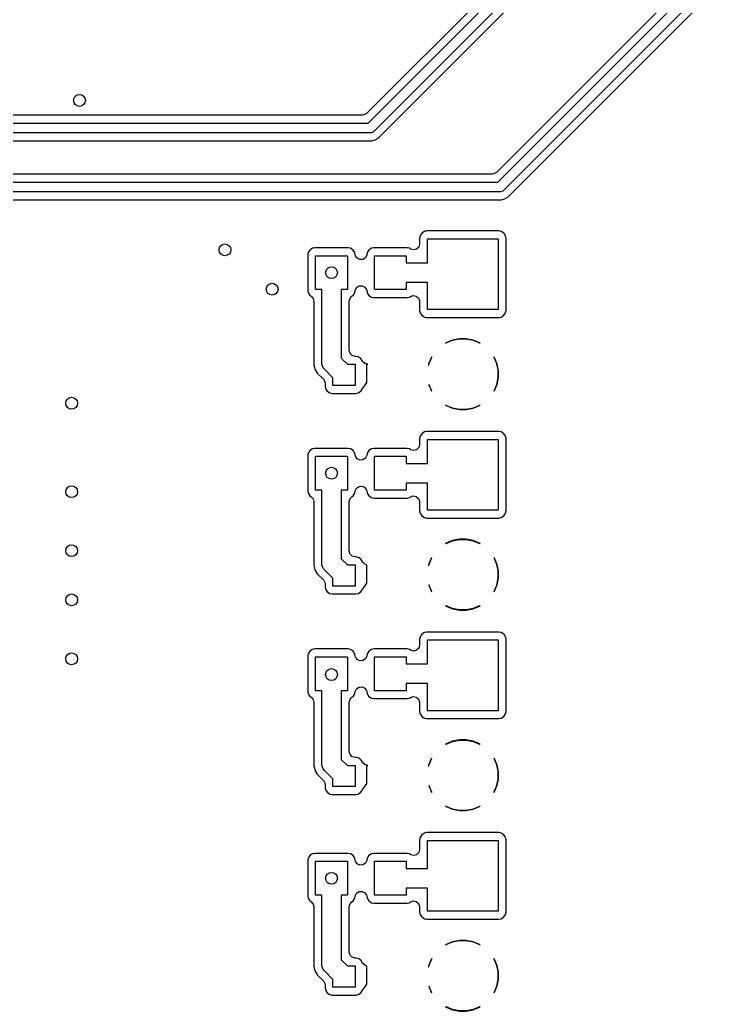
# Model space of a CAD drawing. Header units: inches. Extents: x 2.12 to 6.02, y -5.78 to -1.88.
# Drawn here: x 4.554 to 5.247, y -4.211 to -3.219 of the extents above; entities that cross this region are included whole.
import ezdxf

# ---------------------------------------------------------------- set-up
doc = ezdxf.new("R2010")
doc.units = ezdxf.units.IN
doc.header["$MEASUREMENT"] = 0
doc.layers.add('B.Cu', color=153, linetype='CONTINUOUS', true_color=0x4d7fc4)

msp = doc.modelspace()

# ---------------------------------------------------------------- linework, layer by layer
at = {"layer": 'B.Cu', "linetype": 'CONTINUOUS'}
for p, q in [((5.23055, -2.98338), (4.90169, -3.31224)), ((4.90324, -3.32185), (5.24016, -2.98493)), ((5.24515, -2.99386), (4.90876, -3.33025)), ((4.91314, -3.33703), (5.22016, -3.03001)), ((5.23055, -3.17235), (5.03161, -3.37129)), ((5.03316, -3.38091), (5.24016, -3.17391)), ((5.24515, -3.18283), (5.03868, -3.38931)), ((5.14859, -3.29056), (5.2467, -3.19245)), ((5.04307, -3.39608), (5.14859, -3.29056)), ((4.89754, -3.31396), (3.9119, -3.31396)), ((4.89906, -3.31376), (4.89754, -3.31396)), ((4.90169, -3.31224), (4.89906, -3.31376)), ((3.89968, -3.32185), (4.90324, -3.32185)), ((4.90528, -3.33169), (3.89764, -3.33169)), ((4.90624, -3.3316), (4.90528, -3.33169)), ((4.90706, -3.33126), (4.90624, -3.3316)), ((4.90624, -3.3316), (4.90624, -3.3316)), ((4.90801, -3.33086), (4.90706, -3.33126)), ((4.90876, -3.33025), (4.90801, -3.33086)), ((4.90801, -3.33086), (4.90801, -3.33086)), ((3.89595, -3.33959), (4.90696, -3.33959)), ((4.90696, -3.33959), (4.91022, -3.33871)), ((4.90696, -3.33959), (4.90696, -3.33959)), ((4.91022, -3.33871), (4.91314, -3.33703)), ((5.02746, -3.37301), (3.91512, -3.37301)), ((5.02898, -3.37281), (5.02746, -3.37301)), ((5.03161, -3.37129), (5.02898, -3.37281)), ((3.90832, -3.38091), (5.03316, -3.38091)), ((5.0352, -3.39075), (3.90832, -3.39075)), ((5.03616, -3.39065), (5.0352, -3.39075)), ((5.0369, -3.39035), (5.03616, -3.39065)), ((5.03616, -3.39065), (5.03616, -3.39065)), ((5.03793, -3.38992), (5.0369, -3.39035)), ((5.03868, -3.38931), (5.03793, -3.38992)), ((5.03793, -3.38992), (5.03793, -3.38992)), ((3.91512, -3.39864), (5.03688, -3.39864)), ((5.03688, -3.39864), (5.04014, -3.39777)), ((5.03688, -3.39864), (5.03688, -3.39864)), ((5.04014, -3.39777), (5.04307, -3.39608)), ((4.95691, -3.4321), (4.95516, -3.43472)), ((4.95952, -3.43036), (4.95691, -3.4321)), ((4.96182, -3.4299), (4.95952, -3.43036)), ((5.03424, -3.4299), (4.96182, -3.4299)), ((5.03654, -3.43036), (5.03424, -3.4299)), ((5.03916, -3.4321), (5.03654, -3.43036)), ((5.03654, -3.43036), (5.03654, -3.43036)), ((5.03928, -3.43229), (5.03916, -3.4321)), ((5.0409, -3.43472), (5.03928, -3.43229)), ((4.9547, -3.44303), (4.95392, -3.44596)), ((4.95516, -3.43472), (4.9547, -3.43702)), ((4.9547, -3.43702), (4.9547, -3.44303)), ((4.9626, -3.46181), (4.9626, -3.4378)), ((4.9626, -3.4378), (5.03346, -3.4378)), ((5.03346, -3.4378), (5.03346, -3.50866)), ((5.04121, -3.43628), (5.0409, -3.43472)), ((5.04136, -3.43702), (5.04121, -3.43628)), ((5.04136, -3.46903), (5.04136, -3.43702)), ((4.84323, -3.45157), (4.84278, -3.45387)), ((4.84278, -3.45387), (4.84278, -3.48944)), ((4.84498, -3.44895), (4.84323, -3.45157)), ((4.84759, -3.44721), (4.84498, -3.44895)), ((4.84989, -3.44675), (4.84759, -3.44721)), ((4.88318, -3.44675), (4.84989, -3.44675)), ((4.88548, -3.44721), (4.88318, -3.44675)), ((4.88809, -3.44895), (4.88548, -3.44721)), ((4.88548, -3.44721), (4.88548, -3.44721)), ((4.88984, -3.45157), (4.88809, -3.44895)), ((4.8903, -3.45387), (4.88984, -3.45157)), ((4.89031, -3.45394), (4.8903, -3.45387)), ((4.89051, -3.45468), (4.89031, -3.45394)), ((4.90182, -3.45394), (4.90047, -3.45666)), ((4.90229, -3.45157), (4.90182, -3.45394)), ((4.90403, -3.44895), (4.90229, -3.45157)), ((4.90664, -3.44721), (4.90403, -3.44895)), ((4.90895, -3.44675), (4.90664, -3.44721)), ((4.94223, -3.44675), (4.90895, -3.44675)), ((4.94454, -3.44721), (4.94223, -3.44675)), ((4.94558, -3.44791), (4.94454, -3.44721)), ((4.94591, -3.44811), (4.94558, -3.44791)), ((4.94884, -3.4489), (4.94591, -3.44811)), ((4.95177, -3.44811), (4.94884, -3.4489)), ((4.95392, -3.44596), (4.95177, -3.44811)), ((4.85067, -3.48866), (4.85067, -3.45465)), ((4.85067, -3.45465), (4.8824, -3.45465)), ((4.8824, -3.45465), (4.8824, -3.48866)), ((4.8922, -3.45721), (4.89051, -3.45468)), ((4.89492, -3.45855), (4.8922, -3.45721)), ((4.89795, -3.45835), (4.89492, -3.45855)), ((4.90047, -3.45666), (4.89795, -3.45835)), ((4.90972, -3.48866), (4.90972, -3.45465)), ((4.90972, -3.45465), (4.94146, -3.45465)), ((4.94146, -3.45465), (4.94146, -3.46181)), ((4.94146, -3.46181), (4.9626, -3.46181)), ((5.04136, -3.50944), (5.04136, -3.46903)), ((4.9626, -3.4815), (4.94146, -3.4815)), ((4.94146, -3.4815), (4.94146, -3.48866)), ((4.9626, -3.50866), (4.9626, -3.4815)), ((4.84278, -3.48944), (4.84323, -3.49174)), ((4.84323, -3.49174), (4.84323, -3.49174)), ((4.84323, -3.49174), (4.84498, -3.49435)), ((4.85669, -3.48866), (4.85067, -3.48866)), ((4.85669, -3.56142), (4.85669, -3.48866)), ((4.8824, -3.48866), (4.87638, -3.48866)), ((4.87638, -3.48866), (4.87638, -3.55734)), ((4.88809, -3.49435), (4.88984, -3.49174)), ((4.88984, -3.49174), (4.8903, -3.48944)), ((4.8903, -3.48944), (4.89031, -3.48937)), ((4.8903, -3.48944), (4.8903, -3.48944)), ((4.89031, -3.48937), (4.89165, -3.48664)), ((4.89165, -3.48664), (4.89418, -3.48496)), ((4.89418, -3.48496), (4.89721, -3.48476)), ((4.89721, -3.48476), (4.89993, -3.4861)), ((4.89993, -3.4861), (4.90162, -3.48863)), ((4.90162, -3.48863), (4.90182, -3.48937)), ((4.90182, -3.48937), (4.90229, -3.49174)), ((4.90229, -3.49174), (4.90229, -3.49174)), ((4.90229, -3.49174), (4.90403, -3.49435)), ((4.94146, -3.48866), (4.90972, -3.48866)), ((4.84498, -3.49435), (4.84619, -3.49516)), ((4.84619, -3.49516), (4.84819, -3.49745)), ((4.84819, -3.49745), (4.8488, -3.50004)), ((4.8488, -3.50004), (4.8488, -3.56375)), ((4.88427, -3.50004), (4.88506, -3.49711)), ((4.88427, -3.54963), (4.88427, -3.50004)), ((4.88506, -3.49711), (4.88688, -3.49516)), ((4.88688, -3.49516), (4.88809, -3.49435)), ((4.90403, -3.49435), (4.90664, -3.4961)), ((4.90664, -3.4961), (4.90895, -3.49656)), ((4.90895, -3.49656), (4.94223, -3.49656)), ((4.94223, -3.49656), (4.94454, -3.4961)), ((4.94454, -3.4961), (4.94558, -3.4954)), ((4.94558, -3.4954), (4.94845, -3.49442)), ((4.94845, -3.49442), (4.95143, -3.49502)), ((4.95143, -3.49502), (4.95372, -3.49702)), ((4.95372, -3.49702), (4.95469, -3.49989)), ((4.95469, -3.49989), (4.9547, -3.50028)), ((4.9547, -3.50028), (4.9547, -3.50944)), ((4.9547, -3.50944), (4.95516, -3.51174)), ((4.95516, -3.51174), (4.95516, -3.51174)), ((4.95516, -3.51174), (4.95691, -3.51435)), ((5.03346, -3.50866), (4.9626, -3.50866)), ((5.03916, -3.51435), (5.0409, -3.51174)), ((5.0409, -3.51174), (5.04136, -3.50944)), ((4.95691, -3.51435), (4.95952, -3.5161)), ((4.95952, -3.5161), (4.96182, -3.51656)), ((4.96182, -3.51656), (5.03424, -3.51656)), ((5.03424, -3.51656), (5.03654, -3.5161)), ((5.03654, -3.5161), (5.03916, -3.51435)), ((4.98125, -3.54183), (4.98083, -3.54211)), ((4.98083, -3.54211), (4.98095, -3.54223)), ((4.98095, -3.54223), (4.98133, -3.54198)), ((4.9877, -3.53916), (4.98125, -3.54183)), ((4.98133, -3.54198), (4.98775, -3.53932)), ((4.99454, -3.5378), (4.9877, -3.53916)), ((4.9877, -3.53916), (4.9877, -3.53916)), ((4.98775, -3.53932), (4.99456, -3.53797)), ((5.00152, -3.5378), (4.99454, -3.5378)), ((4.99456, -3.53797), (5.0015, -3.53797)), ((5.0015, -3.53797), (5.00832, -3.53932)), ((5.00837, -3.53916), (5.00152, -3.5378)), ((5.00832, -3.53932), (5.01473, -3.54198)), ((5.01482, -3.54183), (5.00837, -3.53916)), ((5.00837, -3.53916), (5.00837, -3.53916)), ((5.01473, -3.54198), (5.01511, -3.54223)), ((5.01523, -3.54211), (5.01482, -3.54183)), ((5.01482, -3.54183), (5.01482, -3.54183)), ((5.01511, -3.54223), (5.01523, -3.54211)), ((5.01523, -3.54211), (5.01523, -3.54211)), ((4.88506, -3.55256), (4.88427, -3.54963)), ((4.8872, -3.55471), (4.88506, -3.55256)), ((4.85688, -3.56334), (4.85669, -3.56142)), ((4.87638, -3.55734), (4.88242, -3.56339)), ((4.89014, -3.55549), (4.8872, -3.55471)), ((4.89105, -3.55549), (4.89014, -3.55549)), ((4.89336, -3.55595), (4.89105, -3.55549)), ((4.8941, -3.55644), (4.89336, -3.55595)), ((4.89597, -3.55769), (4.8941, -3.55644)), ((4.89771, -3.56031), (4.89597, -3.55769)), ((4.89803, -3.56078), (4.89771, -3.56031)), ((4.89997, -3.5626), (4.89803, -3.56078)), ((4.9029, -3.56339), (4.89997, -3.5626)), ((4.96396, -3.56289), (4.96371, -3.56417)), ((4.96388, -3.56417), (4.96412, -3.56294)), ((4.96663, -3.55644), (4.96396, -3.56289)), ((4.96396, -3.56289), (4.96396, -3.56289)), ((4.96412, -3.56294), (4.96678, -3.55653)), ((4.96691, -3.55603), (4.96663, -3.55644)), ((4.96678, -3.55653), (4.96703, -3.55615)), ((4.96703, -3.55615), (4.96691, -3.55603)), ((5.02915, -3.55603), (5.02903, -3.55615)), ((5.02903, -3.55615), (5.02928, -3.55653)), ((5.02943, -3.55644), (5.02915, -3.55603)), ((5.02928, -3.55653), (5.03194, -3.56294)), ((5.0321, -3.56289), (5.02943, -3.55644)), ((5.02943, -3.55644), (5.02943, -3.55644)), ((5.03194, -3.56294), (5.03329, -3.56976)), ((5.0321, -3.56289), (5.0321, -3.56289)), ((5.03332, -3.56903), (5.0321, -3.56289)), ((4.8488, -3.56375), (4.84895, -3.56432)), ((4.84895, -3.56432), (4.8495, -3.56638)), ((4.8495, -3.56638), (4.84951, -3.56639)), ((4.84951, -3.56639), (4.85001, -3.56826)), ((4.85001, -3.56826), (4.85234, -3.57231)), ((4.85234, -3.57231), (4.85234, -3.57231)), ((4.85234, -3.57231), (4.85234, -3.57231)), ((4.85234, -3.57231), (4.85838, -3.57835)), ((4.85835, -3.56689), (4.85688, -3.56334)), ((4.85958, -3.56838), (4.85835, -3.56689)), ((4.85835, -3.56689), (4.85835, -3.56689)), ((4.86799, -3.57679), (4.85958, -3.56838)), ((4.88242, -3.56339), (4.89028, -3.56339)), ((4.89028, -3.56339), (4.89028, -3.58465)), ((4.90185, -3.58157), (4.90185, -3.56339)), ((4.90185, -3.56339), (4.9029, -3.56339)), ((4.96371, -3.56417), (4.96388, -3.56417)), ((5.03329, -3.56976), (5.03329, -3.5767)), ((5.03346, -3.56974), (5.03332, -3.56903)), ((5.03346, -3.57672), (5.03346, -3.56974)), ((4.85838, -3.57835), (4.8599, -3.58097)), ((4.8599, -3.58097), (4.8601, -3.58249)), ((4.8601, -3.58249), (4.8601, -3.58542)), ((4.86799, -3.58465), (4.86799, -3.57679)), ((4.89978, -3.58465), (4.90185, -3.58157)), ((5.03329, -3.5767), (5.03194, -3.58351)), ((5.0321, -3.58356), (5.03346, -3.57672)), ((4.8601, -3.58542), (4.86056, -3.58773)), ((4.86056, -3.58773), (4.86056, -3.58773)), ((4.86056, -3.58773), (4.8623, -3.59034)), ((4.8623, -3.59034), (4.86491, -3.59208)), ((4.86491, -3.59208), (4.86721, -3.59254)), ((4.86721, -3.59254), (4.89105, -3.59254)), ((4.89028, -3.58465), (4.86799, -3.58465)), ((4.89105, -3.59254), (4.89336, -3.59208)), ((4.89336, -3.59208), (4.89597, -3.59034)), ((4.89597, -3.59034), (4.89771, -3.58773)), ((4.89771, -3.58773), (4.89803, -3.58725)), ((4.89771, -3.58773), (4.89771, -3.58773)), ((4.89803, -3.58725), (4.89804, -3.58724)), ((4.89804, -3.58724), (4.89978, -3.58465)), ((4.96408, -3.58386), (4.96663, -3.59001)), ((4.96427, -3.58386), (4.96408, -3.58386)), ((4.96678, -3.58993), (4.96427, -3.58386)), ((4.96663, -3.59001), (4.96663, -3.59001)), ((4.96663, -3.59001), (4.96691, -3.59043)), ((4.96703, -3.59031), (4.96678, -3.58993)), ((4.96691, -3.59043), (4.96703, -3.59031)), ((5.02928, -3.58993), (5.02903, -3.59031)), ((5.02903, -3.59031), (5.02915, -3.59043)), ((5.02915, -3.59043), (5.02943, -3.59001)), ((5.02915, -3.59043), (5.02915, -3.59043)), ((5.03194, -3.58351), (5.02928, -3.58993)), ((5.02943, -3.59001), (5.0321, -3.58356)), ((5.02943, -3.59001), (5.02943, -3.59001)), ((5.0321, -3.58356), (5.0321, -3.58356)), ((4.98095, -3.60423), (4.98083, -3.60435)), ((4.98083, -3.60435), (4.98083, -3.60435)), ((4.98083, -3.60435), (4.98125, -3.60463)), ((4.98133, -3.60448), (4.98095, -3.60423)), ((4.98125, -3.60463), (4.98125, -3.60463)), ((4.98125, -3.60463), (4.9877, -3.6073)), ((4.98775, -3.60714), (4.98133, -3.60448)), ((4.9877, -3.6073), (4.9877, -3.6073)), ((4.9877, -3.6073), (4.99454, -3.60866)), ((4.99456, -3.60849), (4.98775, -3.60714)), ((4.99454, -3.60866), (5.00152, -3.60866)), ((5.0015, -3.60849), (4.99456, -3.60849)), ((5.00832, -3.60714), (5.0015, -3.60849)), ((5.00152, -3.60866), (5.00837, -3.6073)), ((5.01473, -3.60448), (5.00832, -3.60714)), ((5.00837, -3.6073), (5.01482, -3.60463)), ((5.00837, -3.6073), (5.00837, -3.6073)), ((5.01511, -3.60423), (5.01473, -3.60448)), ((5.01482, -3.60463), (5.01523, -3.60435)), ((5.01482, -3.60463), (5.01482, -3.60463)), ((5.01523, -3.60435), (5.01511, -3.60423)), ((5.01523, -3.60435), (5.01523, -3.60435)), ((4.95952, -3.63115), (4.95691, -3.63289)), ((4.96182, -3.63069), (4.95952, -3.63115)), ((5.03424, -3.63069), (4.96182, -3.63069)), ((5.03654, -3.63115), (5.03424, -3.63069)), ((5.03916, -3.63289), (5.03654, -3.63115)), ((5.03654, -3.63115), (5.03654, -3.63115)), ((4.95516, -3.6355), (4.9547, -3.63781)), ((4.9547, -3.63781), (4.9547, -3.64382)), ((4.95691, -3.63289), (4.95516, -3.6355)), ((4.9626, -3.6626), (4.9626, -3.63858)), ((4.9626, -3.63858), (5.03346, -3.63858)), ((5.03346, -3.63858), (5.03346, -3.70945)), ((5.0409, -3.6355), (5.03916, -3.63289)), ((5.04136, -3.63781), (5.0409, -3.6355)), ((5.04136, -3.66982), (5.04136, -3.63781)), ((4.84323, -3.65235), (4.84278, -3.65466)), ((4.84498, -3.64974), (4.84323, -3.65235)), ((4.84759, -3.648), (4.84498, -3.64974)), ((4.84989, -3.64754), (4.84759, -3.648)), ((4.88318, -3.64754), (4.84989, -3.64754)), ((4.88548, -3.648), (4.88318, -3.64754)), ((4.88809, -3.64974), (4.88548, -3.648)), ((4.88548, -3.648), (4.88548, -3.648)), ((4.88984, -3.65235), (4.88809, -3.64974)), ((4.8903, -3.65466), (4.88984, -3.65235)), ((4.90229, -3.65235), (4.90182, -3.65473)), ((4.90403, -3.64974), (4.90229, -3.65235)), ((4.90664, -3.648), (4.90403, -3.64974)), ((4.90895, -3.64754), (4.90664, -3.648)), ((4.94223, -3.64754), (4.90895, -3.64754)), ((4.94454, -3.648), (4.94223, -3.64754)), ((4.94558, -3.64869), (4.94454, -3.648)), ((4.94591, -3.6489), (4.94558, -3.64869)), ((4.94884, -3.64968), (4.94591, -3.6489)), ((4.95177, -3.6489), (4.94884, -3.64968)), ((4.95392, -3.64675), (4.95177, -3.6489)), ((4.9547, -3.64382), (4.95392, -3.64675)), ((4.84278, -3.65466), (4.84278, -3.69023)), ((4.85067, -3.68945), (4.85067, -3.65543)), ((4.85067, -3.65543), (4.8824, -3.65543)), ((4.8824, -3.65543), (4.8824, -3.68945)), ((4.89031, -3.65473), (4.8903, -3.65466)), ((4.89051, -3.65547), (4.89031, -3.65473)), ((4.8922, -3.65799), (4.89051, -3.65547)), ((4.89492, -3.65934), (4.8922, -3.65799)), ((4.89795, -3.65914), (4.89492, -3.65934)), ((4.90047, -3.65745), (4.89795, -3.65914)), ((4.90182, -3.65473), (4.90047, -3.65745)), ((4.90972, -3.68945), (4.90972, -3.65543)), ((4.90972, -3.65543), (4.94146, -3.65543)), ((4.94146, -3.65543), (4.94146, -3.6626)), ((4.94146, -3.6626), (4.9626, -3.6626)), ((5.04136, -3.71023), (5.04136, -3.66982)), ((4.84278, -3.69023), (4.84323, -3.69253)), ((4.85669, -3.68945), (4.85067, -3.68945)), ((4.85669, -3.7622), (4.85669, -3.68945)), ((4.8824, -3.68945), (4.87638, -3.68945)), ((4.87638, -3.68945), (4.87638, -3.75813)), ((4.88984, -3.69253), (4.8903, -3.69023)), ((4.8903, -3.69023), (4.89031, -3.69015)), ((4.8903, -3.69023), (4.8903, -3.69023)), ((4.89031, -3.69015), (4.89165, -3.68743)), ((4.89165, -3.68743), (4.89418, -3.68574)), ((4.89418, -3.68574), (4.89721, -3.68555)), ((4.89721, -3.68555), (4.89993, -3.68689)), ((4.89993, -3.68689), (4.90162, -3.68941)), ((4.90162, -3.68941), (4.90182, -3.69015)), ((4.90182, -3.69015), (4.90229, -3.69253)), ((4.94146, -3.68945), (4.90972, -3.68945)), ((4.9626, -3.68228), (4.94146, -3.68228)), ((4.94146, -3.68228), (4.94146, -3.68945)), ((4.9626, -3.70945), (4.9626, -3.68228)), ((4.84323, -3.69253), (4.84323, -3.69253)), ((4.84323, -3.69253), (4.84498, -3.69514)), ((4.84498, -3.69514), (4.84619, -3.69595)), ((4.84619, -3.69595), (4.84819, -3.69823)), ((4.84819, -3.69823), (4.8488, -3.70083)), ((4.8488, -3.70083), (4.8488, -3.76454)), ((4.88427, -3.70083), (4.88506, -3.6979)), ((4.88427, -3.75041), (4.88427, -3.70083)), ((4.88506, -3.6979), (4.88688, -3.69595)), ((4.88688, -3.69595), (4.88809, -3.69514)), ((4.88809, -3.69514), (4.88984, -3.69253)), ((4.90229, -3.69253), (4.90229, -3.69253)), ((4.90229, -3.69253), (4.90403, -3.69514)), ((4.90403, -3.69514), (4.90664, -3.69688)), ((4.90664, -3.69688), (4.90895, -3.69734)), ((4.90895, -3.69734), (4.94223, -3.69734)), ((4.94223, -3.69734), (4.94454, -3.69688)), ((4.94454, -3.69688), (4.94558, -3.69619)), ((4.94558, -3.69619), (4.94845, -3.69521)), ((4.94845, -3.69521), (4.95143, -3.6958)), ((4.95143, -3.6958), (4.95372, -3.69781)), ((4.95372, -3.69781), (4.95469, -3.70068)), ((4.95469, -3.70068), (4.9547, -3.70107)), ((4.9547, -3.70107), (4.9547, -3.71023)), ((4.9547, -3.71023), (4.95516, -3.71253)), ((5.03346, -3.70945), (4.9626, -3.70945)), ((5.0409, -3.71253), (5.04136, -3.71023)), ((4.95516, -3.71253), (4.95516, -3.71253)), ((4.95516, -3.71253), (4.95691, -3.71514)), ((4.95691, -3.71514), (4.95952, -3.71688)), ((4.95952, -3.71688), (4.96182, -3.71734)), ((4.96182, -3.71734), (5.03424, -3.71734)), ((5.03424, -3.71734), (5.03654, -3.71688)), ((5.03654, -3.71688), (5.03916, -3.71514)), ((5.03916, -3.71514), (5.0409, -3.71253)), ((4.9877, -3.73994), (4.98125, -3.74262)), ((4.98133, -3.74277), (4.98775, -3.74011)), ((4.99454, -3.73858), (4.9877, -3.73994)), ((4.9877, -3.73994), (4.9877, -3.73994)), ((4.98775, -3.74011), (4.99456, -3.73875)), ((5.00152, -3.73858), (4.99454, -3.73858)), ((4.99456, -3.73875), (5.0015, -3.73875)), ((5.0015, -3.73875), (5.00832, -3.74011)), ((5.00837, -3.73994), (5.00152, -3.73858)), ((5.00832, -3.74011), (5.01473, -3.74277)), ((5.01482, -3.74262), (5.00837, -3.73994)), ((5.00837, -3.73994), (5.00837, -3.73994)), ((4.88506, -3.75335), (4.88427, -3.75041)), ((4.98125, -3.74262), (4.98083, -3.74289)), ((4.98083, -3.74289), (4.98095, -3.74302)), ((4.98095, -3.74302), (4.98133, -3.74277)), ((5.01473, -3.74277), (5.01511, -3.74302)), ((5.01523, -3.74289), (5.01482, -3.74262)), ((5.01482, -3.74262), (5.01482, -3.74262)), ((5.01511, -3.74302), (5.01523, -3.74289)), ((5.01523, -3.74289), (5.01523, -3.74289)), ((4.87638, -3.75813), (4.88242, -3.76417)), ((4.8872, -3.75549), (4.88506, -3.75335)), ((4.89014, -3.75628), (4.8872, -3.75549)), ((4.89105, -3.75628), (4.89014, -3.75628)), ((4.89336, -3.75674), (4.89105, -3.75628)), ((4.8941, -3.75723), (4.89336, -3.75674)), ((4.89597, -3.75848), (4.8941, -3.75723)), ((4.89663, -3.75947), (4.89597, -3.75848)), ((4.89803, -3.76157), (4.89663, -3.75947)), ((4.89997, -3.76339), (4.89803, -3.76157)), ((4.96663, -3.75723), (4.96396, -3.76368)), ((4.96412, -3.76373), (4.96678, -3.75731)), ((4.96691, -3.75681), (4.96663, -3.75723)), ((4.96678, -3.75731), (4.96703, -3.75694)), ((4.96703, -3.75694), (4.96691, -3.75681)), ((5.02915, -3.75681), (5.02903, -3.75694)), ((5.02903, -3.75694), (5.02928, -3.75731)), ((5.02943, -3.75723), (5.02915, -3.75681)), ((5.02928, -3.75731), (5.03194, -3.76373)), ((5.0321, -3.76368), (5.02943, -3.75723)), ((5.02943, -3.75723), (5.02943, -3.75723)), ((4.8488, -3.76454), (4.84953, -3.76726)), ((4.84953, -3.76726), (4.84953, -3.76726)), ((4.84953, -3.76726), (4.85001, -3.76905)), ((4.85001, -3.76905), (4.85234, -3.77309)), ((4.85688, -3.76412), (4.85669, -3.7622)), ((4.85835, -3.76767), (4.85688, -3.76412)), ((4.85958, -3.76916), (4.85835, -3.76767)), ((4.85835, -3.76767), (4.85835, -3.76767)), ((4.86799, -3.77758), (4.85958, -3.76916)), ((4.88242, -3.76417), (4.89028, -3.76417)), ((4.89028, -3.76417), (4.89028, -3.78543)), ((4.9, -3.7634), (4.89997, -3.76339)), ((4.90003, -3.76342), (4.9, -3.7634)), ((4.90185, -3.76444), (4.90003, -3.76342)), ((4.90185, -3.78236), (4.90185, -3.76444)), ((4.96396, -3.76368), (4.96371, -3.76496)), ((4.96371, -3.76496), (4.96388, -3.76496)), ((4.96388, -3.76496), (4.96412, -3.76373)), ((4.96396, -3.76368), (4.96396, -3.76368)), ((5.03194, -3.76373), (5.03329, -3.77054)), ((5.0321, -3.76368), (5.0321, -3.76368)), ((5.03332, -3.76982), (5.0321, -3.76368)), ((5.03329, -3.77054), (5.03329, -3.77749)), ((5.03346, -3.77053), (5.03332, -3.76982)), ((5.03346, -3.77751), (5.03346, -3.77053)), ((4.85234, -3.77309), (4.85234, -3.77309)), ((4.85234, -3.77309), (4.85234, -3.7731)), ((4.85234, -3.7731), (4.85838, -3.77913)), ((4.85838, -3.77913), (4.8599, -3.78176)), ((4.86799, -3.78543), (4.86799, -3.77758)), ((5.03329, -3.77749), (5.03194, -3.7843)), ((5.0321, -3.78435), (5.03346, -3.77751)), ((4.8599, -3.78176), (4.8601, -3.78328)), ((4.8601, -3.78328), (4.8601, -3.78621)), ((4.8601, -3.78621), (4.86056, -3.78851)), ((4.86056, -3.78851), (4.86056, -3.78851)), ((4.86056, -3.78851), (4.8623, -3.79112)), ((4.8623, -3.79112), (4.86491, -3.79287)), ((4.89028, -3.78543), (4.86799, -3.78543)), ((4.89336, -3.79287), (4.89597, -3.79112)), ((4.89597, -3.79112), (4.89771, -3.78851)), ((4.89771, -3.78851), (4.89803, -3.78804)), ((4.89771, -3.78851), (4.89771, -3.78851)), ((4.89803, -3.78804), (4.89804, -3.78802)), ((4.89804, -3.78802), (4.89978, -3.78543)), ((4.89978, -3.78543), (4.90185, -3.78236)), ((4.96408, -3.78465), (4.96663, -3.7908)), ((4.96427, -3.78465), (4.96408, -3.78465)), ((4.96678, -3.79072), (4.96427, -3.78465)), ((4.96663, -3.7908), (4.96663, -3.7908)), ((4.96663, -3.7908), (4.96691, -3.79122)), ((4.96703, -3.79109), (4.96678, -3.79072)), ((4.96691, -3.79122), (4.96703, -3.79109)), ((5.02928, -3.79072), (5.02903, -3.79109)), ((5.02903, -3.79109), (5.02915, -3.79122)), ((5.02915, -3.79122), (5.02943, -3.7908)), ((5.02915, -3.79122), (5.02915, -3.79122)), ((5.03194, -3.7843), (5.02928, -3.79072)), ((5.02943, -3.7908), (5.0321, -3.78435)), ((5.02943, -3.7908), (5.02943, -3.7908)), ((5.0321, -3.78435), (5.0321, -3.78435)), ((4.86491, -3.79287), (4.86721, -3.79333)), ((4.86721, -3.79333), (4.89105, -3.79333)), ((4.89105, -3.79333), (4.89336, -3.79287)), ((4.98095, -3.80501), (4.98083, -3.80514)), ((4.98083, -3.80514), (4.98083, -3.80514)), ((4.98083, -3.80514), (4.98125, -3.80542)), ((4.98133, -3.80526), (4.98095, -3.80501)), ((4.98125, -3.80542), (4.98125, -3.80542)), ((4.98125, -3.80542), (4.9877, -3.80809)), ((4.98775, -3.80792), (4.98133, -3.80526)), ((4.9877, -3.80809), (4.9877, -3.80809)), ((4.9877, -3.80809), (4.99454, -3.80945)), ((4.99456, -3.80928), (4.98775, -3.80792)), ((4.99454, -3.80945), (5.00152, -3.80945)), ((5.0015, -3.80928), (4.99456, -3.80928)), ((5.00832, -3.80792), (5.0015, -3.80928)), ((5.00152, -3.80945), (5.00837, -3.80809)), ((5.01473, -3.80526), (5.00832, -3.80792)), ((5.00837, -3.80809), (5.01482, -3.80542)), ((5.00837, -3.80809), (5.00837, -3.80809)), ((5.01511, -3.80501), (5.01473, -3.80526)), ((5.01482, -3.80542), (5.01523, -3.80514)), ((5.01482, -3.80542), (5.01482, -3.80542)), ((5.01523, -3.80514), (5.01511, -3.80501)), ((5.01523, -3.80514), (5.01523, -3.80514)), ((4.95516, -3.83629), (4.9547, -3.83859)), ((4.9547, -3.83859), (4.9547, -3.8446)), ((4.95691, -3.83368), (4.95516, -3.83629)), ((4.95952, -3.83193), (4.95691, -3.83368)), ((4.96182, -3.83148), (4.95952, -3.83193)), ((5.03424, -3.83148), (4.96182, -3.83148)), ((4.9626, -3.86339), (4.9626, -3.83937)), ((4.9626, -3.83937), (5.03346, -3.83937)), ((5.03346, -3.83937), (5.03346, -3.91024)), ((5.03654, -3.83193), (5.03424, -3.83148)), ((5.03916, -3.83368), (5.03654, -3.83193)), ((5.03654, -3.83193), (5.03654, -3.83193)), ((5.03928, -3.83386), (5.03916, -3.83368)), ((5.0409, -3.83629), (5.03928, -3.83386)), ((5.04104, -3.83699), (5.0409, -3.83629)), ((5.04136, -3.83859), (5.04104, -3.83699)), ((5.04136, -3.87061), (5.04136, -3.83859)), ((4.84498, -3.85053), (4.84323, -3.85314)), ((4.84759, -3.84878), (4.84498, -3.85053)), ((4.84989, -3.84833), (4.84759, -3.84878)), ((4.88318, -3.84833), (4.84989, -3.84833)), ((4.88548, -3.84878), (4.88318, -3.84833)), ((4.88635, -3.84936), (4.88548, -3.84878)), ((4.88809, -3.85053), (4.88635, -3.84936)), ((4.88984, -3.85314), (4.88809, -3.85053)), ((4.90403, -3.85053), (4.90229, -3.85314)), ((4.90664, -3.84878), (4.90403, -3.85053)), ((4.90895, -3.84833), (4.90664, -3.84878)), ((4.94223, -3.84833), (4.90895, -3.84833)), ((4.94454, -3.84878), (4.94223, -3.84833)), ((4.94558, -3.84948), (4.94454, -3.84878)), ((4.94591, -3.84968), (4.94558, -3.84948)), ((4.94884, -3.85047), (4.94591, -3.84968)), ((4.95177, -3.84968), (4.94884, -3.85047)), ((4.95392, -3.84754), (4.95177, -3.84968)), ((4.9547, -3.8446), (4.95392, -3.84754)), ((4.84323, -3.85314), (4.84278, -3.85544)), ((4.84278, -3.85544), (4.84278, -3.89101)), ((4.85067, -3.89024), (4.85067, -3.85622)), ((4.85067, -3.85622), (4.8824, -3.85622)), ((4.8824, -3.85622), (4.8824, -3.89024)), ((4.8903, -3.85544), (4.88984, -3.85314)), ((4.89031, -3.85551), (4.8903, -3.85544)), ((4.89051, -3.85626), (4.89031, -3.85551)), ((4.8922, -3.85878), (4.89051, -3.85626)), ((4.89492, -3.86012), (4.8922, -3.85878)), ((4.89795, -3.85993), (4.89492, -3.86012)), ((4.90047, -3.85824), (4.89795, -3.85993)), ((4.90182, -3.85551), (4.90047, -3.85824)), ((4.90229, -3.85314), (4.90182, -3.85551)), ((4.90972, -3.89024), (4.90972, -3.85622)), ((4.90972, -3.85622), (4.94146, -3.85622)), ((4.94146, -3.85622), (4.94146, -3.86339)), ((4.94146, -3.86339), (4.9626, -3.86339)), ((5.04136, -3.91101), (5.04136, -3.87061)), ((4.85669, -3.89024), (4.85067, -3.89024)), ((4.85669, -3.96299), (4.85669, -3.89024)), ((4.8824, -3.89024), (4.87638, -3.89024)), ((4.87638, -3.89024), (4.87638, -3.95892)), ((4.89031, -3.89094), (4.89165, -3.88822)), ((4.89165, -3.88822), (4.89418, -3.88653)), ((4.89418, -3.88653), (4.89721, -3.88633)), ((4.89721, -3.88633), (4.89993, -3.88768)), ((4.89993, -3.88768), (4.90162, -3.8902)), ((4.90162, -3.8902), (4.90182, -3.89094)), ((4.94146, -3.89024), (4.90972, -3.89024)), ((4.9626, -3.88307), (4.94146, -3.88307)), ((4.94146, -3.88307), (4.94146, -3.89024)), ((4.9626, -3.91024), (4.9626, -3.88307)), ((4.84278, -3.89101), (4.84323, -3.89332)), ((4.84323, -3.89332), (4.84323, -3.89332)), ((4.84323, -3.89332), (4.84498, -3.89593)), ((4.84498, -3.89593), (4.84619, -3.89674)), ((4.84619, -3.89674), (4.84819, -3.89902)), ((4.84819, -3.89902), (4.8488, -3.90162)), ((4.88427, -3.90162), (4.88506, -3.89868)), ((4.88506, -3.89868), (4.88688, -3.89674)), ((4.88688, -3.89674), (4.88809, -3.89593)), ((4.88809, -3.89593), (4.88984, -3.89332)), ((4.88984, -3.89332), (4.8903, -3.89101)), ((4.8903, -3.89101), (4.89031, -3.89094)), ((4.8903, -3.89101), (4.8903, -3.89101)), ((4.90182, -3.89094), (4.90229, -3.89332)), ((4.90229, -3.89332), (4.90229, -3.89332)), ((4.90229, -3.89332), (4.90403, -3.89593)), ((4.90403, -3.89593), (4.90664, -3.89767)), ((4.90664, -3.89767), (4.90895, -3.89813)), ((4.90895, -3.89813), (4.94223, -3.89813)), ((4.94223, -3.89813), (4.94454, -3.89767)), ((4.94454, -3.89767), (4.94558, -3.89698)), ((4.94558, -3.89698), (4.94845, -3.896)), ((4.94845, -3.896), (4.95143, -3.89659)), ((4.95143, -3.89659), (4.95372, -3.89859)), ((4.95372, -3.89859), (4.95469, -3.90147)), ((4.8488, -3.90162), (4.8488, -3.96533)), ((4.88427, -3.9512), (4.88427, -3.90162)), ((4.95469, -3.90147), (4.9547, -3.90185)), ((4.9547, -3.90185), (4.9547, -3.91101)), ((5.03346, -3.91024), (4.9626, -3.91024)), ((4.9547, -3.91101), (4.95516, -3.91332)), ((4.95516, -3.91332), (4.95572, -3.91415)), ((4.95572, -3.91415), (4.95691, -3.91593)), ((4.95691, -3.91593), (4.95952, -3.91767)), ((4.95952, -3.91767), (4.96182, -3.91813)), ((4.96182, -3.91813), (5.03424, -3.91813)), ((5.03424, -3.91813), (5.03654, -3.91767)), ((5.03654, -3.91767), (5.03916, -3.91593)), ((5.03916, -3.91593), (5.0409, -3.91332)), ((5.0409, -3.91332), (5.04136, -3.91101)), ((4.99454, -3.93937), (4.9877, -3.94073)), ((4.98775, -3.9409), (4.99456, -3.93954)), ((5.00152, -3.93937), (4.99454, -3.93937)), ((4.99456, -3.93954), (5.0015, -3.93954)), ((5.0015, -3.93954), (5.00832, -3.9409)), ((5.00837, -3.94073), (5.00152, -3.93937)), ((4.98125, -3.9434), (4.98083, -3.94368)), ((4.98083, -3.94368), (4.98095, -3.9438)), ((4.98095, -3.9438), (4.98133, -3.94355)), ((4.9877, -3.94073), (4.98125, -3.9434)), ((4.98133, -3.94355), (4.98775, -3.9409)), ((4.9877, -3.94073), (4.9877, -3.94073)), ((5.00832, -3.9409), (5.01473, -3.94355)), ((5.01482, -3.9434), (5.00837, -3.94073)), ((5.00837, -3.94073), (5.00837, -3.94073)), ((5.01473, -3.94355), (5.01511, -3.9438)), ((5.01523, -3.94368), (5.01482, -3.9434)), ((5.01482, -3.9434), (5.01482, -3.9434)), ((5.01511, -3.9438), (5.01523, -3.94368)), ((5.01523, -3.94368), (5.01523, -3.94368)), ((4.87638, -3.95892), (4.88242, -3.96496)), ((4.88506, -3.95413), (4.88427, -3.9512)), ((4.8872, -3.95628), (4.88506, -3.95413)), ((4.89014, -3.95707), (4.8872, -3.95628)), ((4.89105, -3.95707), (4.89014, -3.95707)), ((4.89336, -3.95752), (4.89105, -3.95707)), ((4.8941, -3.95802), (4.89336, -3.95752)), ((4.89597, -3.95927), (4.8941, -3.95802)), ((4.89705, -3.96088), (4.89597, -3.95927)), ((4.96663, -3.95802), (4.96396, -3.96447)), ((4.96412, -3.96452), (4.96678, -3.9581)), ((4.96691, -3.9576), (4.96663, -3.95802)), ((4.96678, -3.9581), (4.96703, -3.95772)), ((4.96703, -3.95772), (4.96691, -3.9576)), ((5.02915, -3.9576), (5.02903, -3.95772)), ((5.02903, -3.95772), (5.02928, -3.9581)), ((5.02943, -3.95802), (5.02915, -3.9576)), ((5.02928, -3.9581), (5.03194, -3.96452)), ((5.0321, -3.96447), (5.02943, -3.95802)), ((5.02943, -3.95802), (5.02943, -3.95802)), ((4.8488, -3.96533), (4.84937, -3.96747)), ((4.84937, -3.96747), (4.84937, -3.96747)), ((4.84937, -3.96747), (4.85001, -3.96984)), ((4.85001, -3.96984), (4.85001, -3.96984)), ((4.85001, -3.96984), (4.85234, -3.97388)), ((4.85688, -3.96491), (4.85669, -3.96299)), ((4.85835, -3.96846), (4.85688, -3.96491)), ((4.85958, -3.96995), (4.85835, -3.96846)), ((4.85835, -3.96846), (4.85835, -3.96846)), ((4.86799, -3.97837), (4.85958, -3.96995)), ((4.88242, -3.96496), (4.89028, -3.96496)), ((4.89028, -3.96496), (4.89028, -3.98622)), ((4.89803, -3.96235), (4.89705, -3.96088)), ((4.89997, -3.96417), (4.89803, -3.96235)), ((4.9029, -3.96496), (4.89997, -3.96417)), ((4.90185, -3.98314), (4.90185, -3.96496)), ((4.90185, -3.96496), (4.9029, -3.96496)), ((4.96396, -3.96447), (4.96371, -3.96575)), ((4.96371, -3.96575), (4.96388, -3.96575)), ((4.96388, -3.96575), (4.96412, -3.96452)), ((4.96396, -3.96447), (4.96396, -3.96447)), ((5.03194, -3.96452), (5.03329, -3.97133)), ((5.0321, -3.96447), (5.0321, -3.96447)), ((5.03332, -3.97061), (5.0321, -3.96447)), ((4.85234, -3.97388), (4.85234, -3.97388)), ((4.85234, -3.97388), (4.85234, -3.97388)), ((4.85234, -3.97388), (4.85838, -3.97992)), ((4.85838, -3.97992), (4.8599, -3.98255)), ((4.86799, -3.98622), (4.86799, -3.97837)), ((5.03329, -3.97828), (5.03194, -3.98509)), ((5.0321, -3.98514), (5.03346, -3.97829)), ((5.03329, -3.97133), (5.03329, -3.97828)), ((5.03346, -3.97131), (5.03332, -3.97061)), ((5.03346, -3.97829), (5.03346, -3.97131)), ((4.8599, -3.98255), (4.8601, -3.98407)), ((4.8601, -3.98407), (4.8601, -3.987)), ((4.8601, -3.987), (4.86056, -3.9893)), ((4.86056, -3.9893), (4.86114, -3.99017)), ((4.89028, -3.98622), (4.86799, -3.98622)), ((4.89597, -3.99191), (4.89771, -3.9893)), ((4.89771, -3.9893), (4.89803, -3.98883)), ((4.89771, -3.9893), (4.89771, -3.9893)), ((4.89803, -3.98883), (4.89804, -3.98881)), ((4.89804, -3.98881), (4.89978, -3.98622)), ((4.89978, -3.98622), (4.90185, -3.98314)), ((4.96408, -3.98543), (4.96663, -3.99159)), ((4.96427, -3.98543), (4.96408, -3.98543)), ((4.96678, -3.99151), (4.96427, -3.98543)), ((5.03194, -3.98509), (5.02928, -3.99151)), ((5.02943, -3.99159), (5.0321, -3.98514)), ((5.0321, -3.98514), (5.0321, -3.98514)), ((4.86114, -3.99017), (4.8623, -3.99191)), ((4.8623, -3.99191), (4.86491, -3.99366)), ((4.86491, -3.99366), (4.86721, -3.99411)), ((4.86721, -3.99411), (4.89105, -3.99411)), ((4.89105, -3.99411), (4.89336, -3.99366)), ((4.89336, -3.99366), (4.89597, -3.99191)), ((4.96663, -3.99159), (4.96663, -3.99159)), ((4.96663, -3.99159), (4.96691, -3.992)), ((4.96703, -3.99188), (4.96678, -3.99151)), ((4.96691, -3.992), (4.96703, -3.99188)), ((5.02928, -3.99151), (5.02903, -3.99188)), ((5.02903, -3.99188), (5.02915, -3.992)), ((5.02915, -3.992), (5.02943, -3.99159)), ((5.02915, -3.992), (5.02915, -3.992)), ((5.02943, -3.99159), (5.02943, -3.99159)), ((4.98095, -4.0058), (4.98083, -4.00592)), ((4.98083, -4.00592), (4.98083, -4.00592)), ((4.98083, -4.00592), (4.98125, -4.0062)), ((4.98133, -4.00605), (4.98095, -4.0058)), ((4.98125, -4.0062), (4.98125, -4.0062)), ((4.98125, -4.0062), (4.9877, -4.00887)), ((4.98775, -4.00871), (4.98133, -4.00605)), ((4.9877, -4.00887), (4.9877, -4.00887)), ((4.9877, -4.00887), (4.99454, -4.01024)), ((4.99456, -4.01007), (4.98775, -4.00871)), ((5.00832, -4.00871), (5.0015, -4.01007)), ((5.00152, -4.01024), (5.00837, -4.00887)), ((5.01473, -4.00605), (5.00832, -4.00871)), ((5.00837, -4.00887), (5.01482, -4.0062)), ((5.00837, -4.00887), (5.00837, -4.00887)), ((5.01511, -4.0058), (5.01473, -4.00605)), ((5.01482, -4.0062), (5.01523, -4.00592)), ((5.01482, -4.0062), (5.01482, -4.0062)), ((5.01523, -4.00592), (5.01511, -4.0058)), ((5.01523, -4.00592), (5.01523, -4.00592)), ((4.99454, -4.01024), (5.00152, -4.01024)), ((5.0015, -4.01007), (4.99456, -4.01007)), ((4.95516, -4.03708), (4.9547, -4.03938)), ((4.9547, -4.03938), (4.9547, -4.04933)), ((4.95691, -4.03447), (4.95516, -4.03708)), ((4.95952, -4.03272), (4.95691, -4.03447)), ((4.96182, -4.03226), (4.95952, -4.03272)), ((5.03424, -4.03226), (4.96182, -4.03226)), ((5.03654, -4.03272), (5.03424, -4.03226)), ((5.03717, -4.03314), (5.03654, -4.03272)), ((5.03916, -4.03447), (5.03717, -4.03314)), ((5.04061, -4.03665), (5.03916, -4.03447)), ((5.0409, -4.03708), (5.04061, -4.03665)), ((5.04115, -4.03835), (5.0409, -4.03708)), ((5.04136, -4.03938), (5.04115, -4.03835)), ((5.04136, -4.07139), (5.04136, -4.03938)), ((4.9547, -4.04933), (4.95392, -4.05226)), ((4.9626, -4.06811), (4.9626, -4.04016)), ((4.9626, -4.04016), (5.03346, -4.04016)), ((5.03346, -4.04016), (5.03346, -4.11102)), ((4.84323, -4.05786), (4.84278, -4.06017)), ((4.84498, -4.05525), (4.84323, -4.05786)), ((4.84759, -4.05351), (4.84498, -4.05525)), ((4.84989, -4.05305), (4.84759, -4.05351)), ((4.88318, -4.05305), (4.84989, -4.05305)), ((4.88548, -4.05351), (4.88318, -4.05305)), ((4.88809, -4.05525), (4.88548, -4.05351)), ((4.88548, -4.05351), (4.88548, -4.05351)), ((4.88984, -4.05786), (4.88809, -4.05525)), ((4.89022, -4.05977), (4.88984, -4.05786)), ((4.90229, -4.05786), (4.90182, -4.06024)), ((4.90403, -4.05525), (4.90229, -4.05786)), ((4.90664, -4.05351), (4.90403, -4.05525)), ((4.90895, -4.05305), (4.90664, -4.05351)), ((4.94223, -4.05305), (4.90895, -4.05305)), ((4.94454, -4.05351), (4.94223, -4.05305)), ((4.94558, -4.05421), (4.94454, -4.05351)), ((4.94591, -4.05441), (4.94558, -4.05421)), ((4.94884, -4.05519), (4.94591, -4.05441)), ((4.95177, -4.05441), (4.94884, -4.05519)), ((4.95392, -4.05226), (4.95177, -4.05441)), ((4.84278, -4.06017), (4.84278, -4.09574)), ((4.85067, -4.09496), (4.85067, -4.06094)), ((4.85067, -4.06094), (4.8824, -4.06094)), ((4.8824, -4.06094), (4.8824, -4.09496)), ((4.89031, -4.06024), (4.89022, -4.05977)), ((4.89051, -4.06098), (4.89031, -4.06024)), ((4.8922, -4.06351), (4.89051, -4.06098)), ((4.89492, -4.06485), (4.8922, -4.06351)), ((4.89795, -4.06465), (4.89492, -4.06485)), ((4.90047, -4.06296), (4.89795, -4.06465)), ((4.90182, -4.06024), (4.90047, -4.06296)), ((4.90972, -4.09496), (4.90972, -4.06094)), ((4.90972, -4.06094), (4.94146, -4.06094)), ((4.94146, -4.06094), (4.94146, -4.06811)), ((4.94146, -4.06811), (4.9626, -4.06811)), ((5.04136, -4.1118), (5.04136, -4.07139)), ((4.9626, -4.0878), (4.94146, -4.0878)), ((4.94146, -4.0878), (4.94146, -4.09496)), ((4.9626, -4.11102), (4.9626, -4.0878)), ((4.84278, -4.09574), (4.84323, -4.09804)), ((4.84323, -4.09804), (4.84381, -4.09891)), ((4.84381, -4.09891), (4.84498, -4.10065)), ((4.85669, -4.09496), (4.85067, -4.09496)), ((4.85669, -4.16378), (4.85669, -4.09496)), ((4.8824, -4.09496), (4.87638, -4.09496)), ((4.87638, -4.09496), (4.87638, -4.1597)), ((4.88809, -4.10065), (4.88984, -4.09804)), ((4.88984, -4.09804), (4.8903, -4.09574)), ((4.8903, -4.09574), (4.89031, -4.09567)), ((4.8903, -4.09574), (4.8903, -4.09574)), ((4.89031, -4.09567), (4.89165, -4.09294)), ((4.89165, -4.09294), (4.89418, -4.09126)), ((4.89418, -4.09126), (4.89721, -4.09106)), ((4.89721, -4.09106), (4.89993, -4.0924)), ((4.89993, -4.0924), (4.90162, -4.09493)), ((4.90162, -4.09493), (4.90182, -4.09567)), ((4.90182, -4.09567), (4.90229, -4.09804)), ((4.90229, -4.09804), (4.90287, -4.09891)), ((4.90287, -4.09891), (4.90403, -4.10065)), ((4.94146, -4.09496), (4.90972, -4.09496)), ((4.84498, -4.10065), (4.84597, -4.10132)), ((4.84597, -4.10132), (4.84619, -4.10146)), ((4.84619, -4.10146), (4.84819, -4.10375)), ((4.84819, -4.10375), (4.8488, -4.10634)), ((4.8488, -4.10634), (4.8488, -4.16611)), ((4.88427, -4.10634), (4.88506, -4.10341)), ((4.88427, -4.15199), (4.88427, -4.10634)), ((4.88506, -4.10341), (4.88688, -4.10146)), ((4.88688, -4.10146), (4.88809, -4.10065)), ((4.90403, -4.10065), (4.90664, -4.1024)), ((4.90664, -4.1024), (4.90895, -4.10285)), ((4.90895, -4.10285), (4.94223, -4.10285)), ((4.94223, -4.10285), (4.94454, -4.1024)), ((4.94454, -4.1024), (4.94558, -4.1017)), ((4.94558, -4.1017), (4.94845, -4.10072)), ((4.94845, -4.10072), (4.95143, -4.10132)), ((4.95143, -4.10132), (4.95372, -4.10332)), ((4.95372, -4.10332), (4.95469, -4.10619)), ((4.95469, -4.10619), (4.9547, -4.10658)), ((4.9547, -4.10658), (4.9547, -4.1118)), ((4.9547, -4.1118), (4.95516, -4.1141)), ((4.95516, -4.1141), (4.95532, -4.11435)), ((4.95532, -4.11435), (4.95691, -4.11671)), ((4.95691, -4.11671), (4.95952, -4.11846)), ((4.95952, -4.11846), (4.96182, -4.11892)), ((4.96182, -4.11892), (5.03424, -4.11892)), ((5.03346, -4.11102), (4.9626, -4.11102)), ((5.03424, -4.11892), (5.03654, -4.11846)), ((5.03654, -4.11846), (5.03916, -4.11671)), ((5.03916, -4.11671), (5.0409, -4.1141)), ((5.0409, -4.1141), (5.04136, -4.1118)), ((4.98125, -4.14419), (4.98083, -4.14447)), ((4.98083, -4.14447), (4.98095, -4.14459)), ((4.98095, -4.14459), (4.98133, -4.14434)), ((4.9877, -4.14152), (4.98125, -4.14419)), ((4.98133, -4.14434), (4.98775, -4.14168)), ((4.99454, -4.14016), (4.9877, -4.14152)), ((4.9877, -4.14152), (4.9877, -4.14152)), ((4.98775, -4.14168), (4.99456, -4.14033)), ((5.00152, -4.14016), (4.99454, -4.14016)), ((4.99456, -4.14033), (5.0015, -4.14033)), ((5.0015, -4.14033), (5.00832, -4.14168)), ((5.00837, -4.14152), (5.00152, -4.14016)), ((5.00832, -4.14168), (5.01473, -4.14434)), ((5.01482, -4.14419), (5.00837, -4.14152)), ((5.00837, -4.14152), (5.00837, -4.14152)), ((5.01473, -4.14434), (5.01511, -4.14459)), ((5.01523, -4.14447), (5.01482, -4.14419)), ((5.01482, -4.14419), (5.01482, -4.14419)), ((5.01511, -4.14459), (5.01523, -4.14447)), ((5.01523, -4.14447), (5.01523, -4.14447)), ((4.88506, -4.15492), (4.88427, -4.15199)), ((4.8872, -4.15707), (4.88506, -4.15492)), ((4.89014, -4.15785), (4.8872, -4.15707)), ((4.89105, -4.15785), (4.89014, -4.15785)), ((4.89336, -4.15831), (4.89105, -4.15785)), ((4.89386, -4.15865), (4.89336, -4.15831)), ((4.89597, -4.16006), (4.89386, -4.15865)), ((4.96691, -4.15839), (4.96663, -4.15881)), ((4.96678, -4.15889), (4.96703, -4.15851)), ((4.96703, -4.15851), (4.96691, -4.15839)), ((5.02915, -4.15839), (5.02903, -4.15851)), ((5.02903, -4.15851), (5.02928, -4.15889)), ((5.02943, -4.15881), (5.02915, -4.15839)), ((4.8488, -4.16611), (4.84927, -4.16785)), ((4.84927, -4.16785), (4.85001, -4.17063)), ((4.85688, -4.1657), (4.85669, -4.16378)), ((4.85835, -4.16925), (4.85688, -4.1657)), ((4.87638, -4.1597), (4.88242, -4.16575)), ((4.88242, -4.16575), (4.89028, -4.16575)), ((4.89028, -4.16575), (4.89028, -4.18701)), ((4.89738, -4.16217), (4.89597, -4.16006)), ((4.89803, -4.16314), (4.89738, -4.16217)), ((4.89997, -4.16496), (4.89803, -4.16314)), ((4.9, -4.16497), (4.89997, -4.16496)), ((4.90003, -4.165), (4.9, -4.16497)), ((4.90185, -4.16602), (4.90003, -4.165)), ((4.90185, -4.18393), (4.90185, -4.16602)), ((4.96396, -4.16526), (4.96371, -4.16654)), ((4.96371, -4.16654), (4.96388, -4.16654)), ((4.96388, -4.16654), (4.96412, -4.1653)), ((4.96663, -4.15881), (4.96396, -4.16525)), ((4.96396, -4.16525), (4.96396, -4.16526)), ((4.96412, -4.1653), (4.96678, -4.15889)), ((5.02928, -4.15889), (5.03194, -4.1653)), ((5.0321, -4.16525), (5.02943, -4.15881)), ((5.02943, -4.15881), (5.02943, -4.15881)), ((5.03194, -4.1653), (5.03329, -4.17212)), ((5.0321, -4.16526), (5.0321, -4.16525)), ((5.03332, -4.17139), (5.0321, -4.16526)), ((4.85001, -4.17063), (4.85001, -4.17063)), ((4.85001, -4.17063), (4.85234, -4.17467)), ((4.85234, -4.17467), (4.85234, -4.17467)), ((4.85234, -4.17467), (4.85234, -4.17467)), ((4.85234, -4.17467), (4.85838, -4.18071)), ((4.85958, -4.17074), (4.85835, -4.16925)), ((4.85835, -4.16925), (4.85835, -4.16925)), ((4.86799, -4.17916), (4.85958, -4.17074)), ((5.03329, -4.17212), (5.03329, -4.17906)), ((5.03346, -4.1721), (5.03332, -4.17139)), ((5.03346, -4.17908), (5.03346, -4.1721)), ((4.85838, -4.18071), (4.8599, -4.18334)), ((4.8599, -4.18334), (4.8601, -4.18486)), ((4.8601, -4.18486), (4.8601, -4.18779)), ((4.8601, -4.18779), (4.86056, -4.19009)), ((4.86799, -4.18701), (4.86799, -4.17916)), ((4.89028, -4.18701), (4.86799, -4.18701)), ((4.89804, -4.1896), (4.89978, -4.18701)), ((4.89978, -4.18701), (4.90185, -4.18393)), ((4.96408, -4.18622), (4.96663, -4.19237)), ((4.96427, -4.18622), (4.96408, -4.18622)), ((4.96678, -4.19229), (4.96427, -4.18622)), ((5.03194, -4.18588), (5.02928, -4.19229)), ((5.02943, -4.19237), (5.0321, -4.18593)), ((5.03329, -4.17906), (5.03194, -4.18588)), ((5.0321, -4.18593), (5.03346, -4.17908)), ((5.0321, -4.18593), (5.0321, -4.18593)), ((4.86056, -4.19009), (4.86056, -4.19009)), ((4.86056, -4.19009), (4.8623, -4.1927)), ((4.8623, -4.1927), (4.86491, -4.19444)), ((4.86491, -4.19444), (4.86721, -4.1949)), ((4.86721, -4.1949), (4.89105, -4.1949)), ((4.89105, -4.1949), (4.89336, -4.19444)), ((4.89336, -4.19444), (4.89597, -4.1927)), ((4.89597, -4.1927), (4.89771, -4.19009)), ((4.89771, -4.19009), (4.89803, -4.18961)), ((4.89771, -4.19009), (4.89771, -4.19009)), ((4.89803, -4.18961), (4.89804, -4.1896)), ((4.96663, -4.19237), (4.96663, -4.19237)), ((4.96663, -4.19237), (4.96691, -4.19279)), ((4.96703, -4.19267), (4.96678, -4.19229)), ((4.96691, -4.19279), (4.96703, -4.19267)), ((5.02928, -4.19229), (5.02903, -4.19267)), ((5.02903, -4.19267), (5.02915, -4.19279)), ((5.02915, -4.19279), (5.02943, -4.19237)), ((5.02915, -4.19279), (5.02915, -4.19279)), ((5.02943, -4.19237), (5.02943, -4.19237)), ((4.98095, -4.20659), (4.98083, -4.20671)), ((4.98083, -4.20671), (4.98083, -4.20671)), ((4.98083, -4.20671), (4.98125, -4.20699)), ((4.98133, -4.20684), (4.98095, -4.20659)), ((4.98125, -4.20699), (4.98125, -4.20699)), ((4.98125, -4.20699), (4.9877, -4.20966)), ((4.98775, -4.2095), (4.98133, -4.20684)), ((5.01473, -4.20684), (5.00832, -4.2095)), ((5.00837, -4.20966), (5.01482, -4.20699)), ((5.01511, -4.20659), (5.01473, -4.20684)), ((5.01482, -4.20699), (5.01523, -4.20671)), ((5.01482, -4.20699), (5.01482, -4.20699)), ((5.01523, -4.20671), (5.01511, -4.20659)), ((5.01523, -4.20671), (5.01523, -4.20671)), ((4.9877, -4.20966), (4.9877, -4.20966)), ((4.9877, -4.20966), (4.99454, -4.21102)), ((4.99456, -4.21085), (4.98775, -4.2095)), ((4.99454, -4.21102), (5.00152, -4.21102)), ((5.0015, -4.21085), (4.99456, -4.21085)), ((5.00832, -4.2095), (5.0015, -4.21085)), ((5.00152, -4.21102), (5.00837, -4.20966)), ((5.00837, -4.20966), (5.00837, -4.20966))]:
    msp.add_line(p, q, dxfattribs=at)
at = {"layer": 'B.Cu'}
for centre in [(4.61417, -3.29921), (4.75984, -3.44882), (4.86654, -3.47165), (4.80709, -3.48819), (4.6063, -3.60236), (4.86654, -3.67244), (4.6063, -3.69094), (4.6063, -3.75), (4.6063, -3.79921), (4.6063, -3.85827), (4.86654, -3.87402), (4.86654, -4.07795)]:
    msp.add_circle(centre, 0.00591, dxfattribs=at)

doc.saveas('drawing.dxf')
